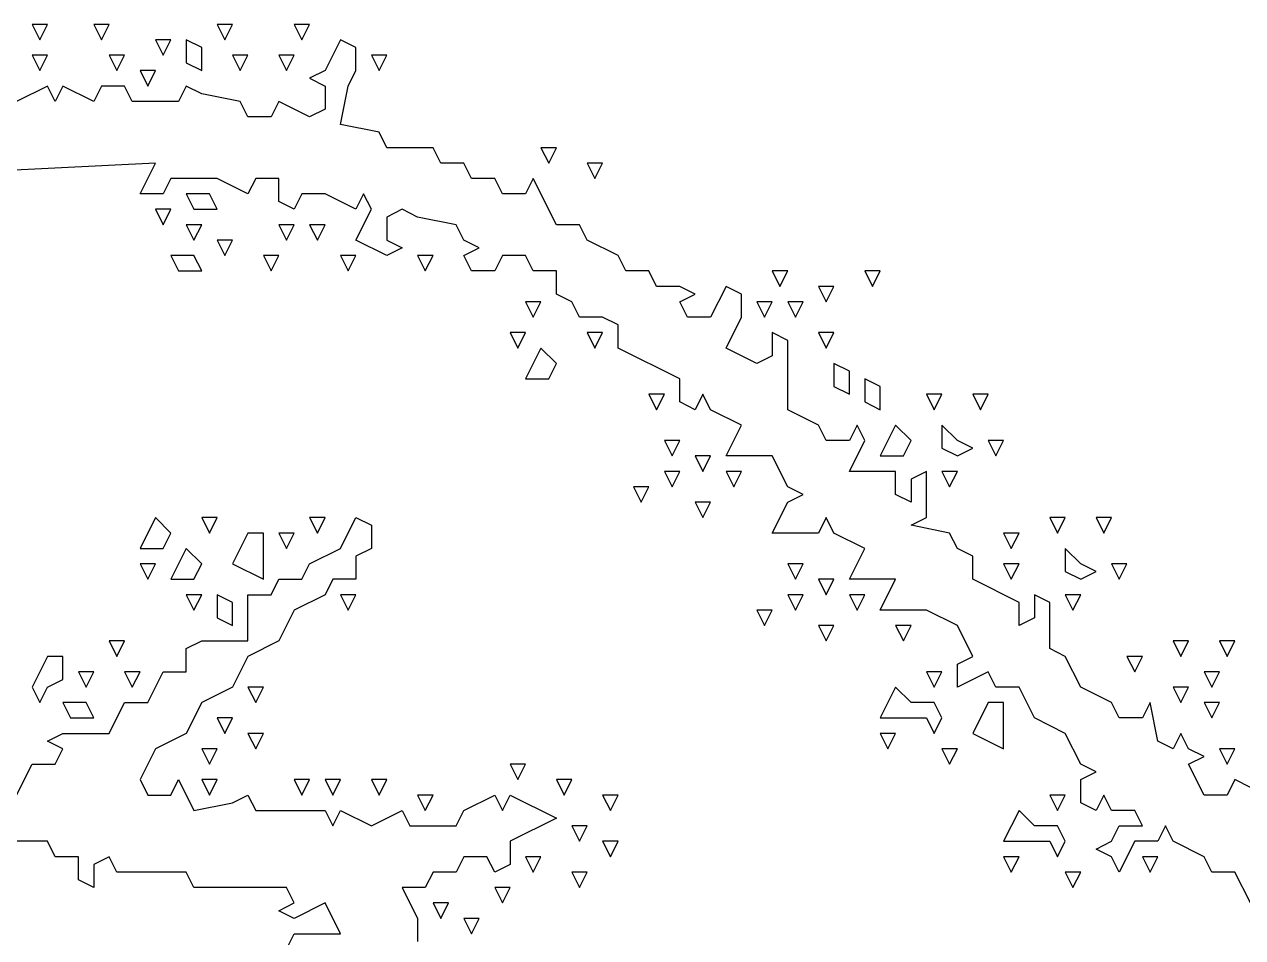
# Model space of a CAD drawing. Extents: x 2 to 124, y 0 to 170.
# Drawn here: x 97.07 to 109.79, y 141.14 to 150.68 of the extents above; entities that cross this region are included whole.
import ezdxf

# ---------------------------------------------------------------- set-up
doc = ezdxf.new("R2010")
doc.units = 0
doc.layers.add('Layer0', color=7, linetype='Continuous')

msp = doc.modelspace()

# ---------------------------------------------------------------- linework, layer by layer
at = {"layer": 'Layer0', "color": 5, "linetype": 'CONTINUOUS'}
for p, q in [((97.15436, 150.6818, 0.1), (97.23485, 150.5208, 0.1)), ((97.31534, 150.6818, 0.1), (97.15436, 150.6818, 0.1)), ((97.23485, 150.5208, 0.1), (97.31534, 150.6818, 0.1)), ((97.7983, 150.6818, 0.1), (97.87879, 150.5208, 0.1)), ((97.95928, 150.6818, 0.1), (97.7983, 150.6818, 0.1)), ((97.87879, 150.5208, 0.1), (97.95928, 150.6818, 0.1)), ((99.08617, 150.6818, 0.1), (99.16667, 150.5208, 0.1)), ((99.24716, 150.6818, 0.1), (99.08617, 150.6818, 0.1)), ((99.16667, 150.5208, 0.1), (99.24716, 150.6818, 0.1)), ((99.8911, 150.6818, 0.1), (99.97159, 150.5208, 0.1)), ((100.0521, 150.6818, 0.1), (99.8911, 150.6818, 0.1)), ((99.97159, 150.5208, 0.1), (100.0521, 150.6818, 0.1)), ((98.44223, 150.5208, 0.1), (98.52273, 150.3598, 0.1)), ((98.60322, 150.5208, 0.1), (98.44223, 150.5208, 0.1)), ((98.52273, 150.3598, 0.1), (98.60322, 150.5208, 0.1)), ((98.7642, 150.5208, 0.1), (98.7642, 150.2794, 0.1)), ((98.92519, 150.4403, 0.1), (98.7642, 150.5208, 0.1)), ((100.3741, 150.5208, 0.1), (100.2131, 150.1989, 0.1)), ((100.535, 150.4403, 0.1), (100.3741, 150.5208, 0.1)), ((97.15436, 150.3598, 0.1), (97.23485, 150.1989, 0.1)), ((97.31534, 150.3598, 0.1), (97.15436, 150.3598, 0.1)), ((97.23485, 150.1989, 0.1), (97.31534, 150.3598, 0.1)), ((97.95928, 150.3598, 0.1), (98.03977, 150.1989, 0.1)), ((98.12027, 150.3598, 0.1), (97.95928, 150.3598, 0.1)), ((98.03977, 150.1989, 0.1), (98.12027, 150.3598, 0.1)), ((98.92519, 150.1989, 0.1), (98.92519, 150.4403, 0.1)), ((99.24716, 150.3598, 0.1), (99.32765, 150.1989, 0.1)), ((99.40814, 150.3598, 0.1), (99.24716, 150.3598, 0.1)), ((99.32765, 150.1989, 0.1), (99.40814, 150.3598, 0.1)), ((99.73011, 150.3598, 0.1), (99.81061, 150.1989, 0.1)), ((99.8911, 150.3598, 0.1), (99.73011, 150.3598, 0.1)), ((99.81061, 150.1989, 0.1), (99.8911, 150.3598, 0.1)), ((100.535, 150.1989, 0.1), (100.535, 150.4403, 0.1)), ((100.696, 150.3598, 0.1), (100.7765, 150.1989, 0.1)), ((100.857, 150.3598, 0.1), (100.696, 150.3598, 0.1)), ((100.7765, 150.1989, 0.1), (100.857, 150.3598, 0.1)), ((98.28125, 150.1989, 0.1), (98.36174, 150.0379, 0.1)), ((98.44223, 150.1989, 0.1), (98.28125, 150.1989, 0.1)), ((98.36174, 150.0379, 0.1), (98.44223, 150.1989, 0.1)), ((98.7642, 150.2794, 0.1), (98.92519, 150.1989, 0.1)), ((100.2131, 150.1989, 0.1), (100.0521, 150.1184, 0.1)), ((100.4545, 150.0379, 0.1), (100.535, 150.1989, 0.1)), ((100.0521, 150.1184, 0.1), (100.2131, 150.0379, 0.1)), ((97.31534, 150.0379, 0.1), (96.99337, 149.8769, 0.1)), ((97.39583, 149.8769, 0.1), (97.31534, 150.0379, 0.1)), ((97.47633, 150.0379, 0.1), (97.39583, 149.8769, 0.1)), ((97.7983, 149.8769, 0.1), (97.47633, 150.0379, 0.1)), ((97.87879, 150.0379, 0.1), (97.7983, 149.8769, 0.1)), ((98.12027, 150.0379, 0.1), (97.87879, 150.0379, 0.1)), ((98.20076, 149.8769, 0.1), (98.12027, 150.0379, 0.1)), ((98.7642, 150.0379, 0.1), (98.68371, 149.8769, 0.1)), ((98.92519, 149.9574, 0.1), (98.7642, 150.0379, 0.1)), ((99.32765, 149.8769, 0.1), (98.92519, 149.9574, 0.1)), ((100.2131, 150.0379, 0.1), (100.2131, 149.7964, 0.1)), ((100.3741, 149.6354, 0.1), (100.4545, 150.0379, 0.1)), ((98.68371, 149.8769, 0.1), (98.20076, 149.8769, 0.1)), ((99.40814, 149.7159, 0.1), (99.32765, 149.8769, 0.1)), ((99.73011, 149.8769, 0.1), (99.64962, 149.7159, 0.1)), ((100.0521, 149.7159, 0.1), (99.73011, 149.8769, 0.1)), ((99.64962, 149.7159, 0.1), (99.40814, 149.7159, 0.1)), ((100.2131, 149.7964, 0.1), (100.0521, 149.7159, 0.1)), ((100.7765, 149.5549, 0.1), (100.3741, 149.6354, 0.1)), ((100.857, 149.3939, 0.1), (100.7765, 149.5549, 0.1)), ((101.34, 149.3939, 0.1), (100.857, 149.3939, 0.1)), ((101.4205, 149.233, 0.1), (101.34, 149.3939, 0.1)), ((102.4669, 149.3939, 0.1), (102.5473, 149.233, 0.1)), ((102.6278, 149.3939, 0.1), (102.4669, 149.3939, 0.1)), ((102.5473, 149.233, 0.1), (102.6278, 149.3939, 0.1)), ((98.44223, 149.233, 0.1), (96.83239, 149.1525, 0.1)), ((98.28125, 148.911, 0.1), (98.44223, 149.233, 0.1)), ((101.6619, 149.233, 0.1), (101.4205, 149.233, 0.1)), ((101.7424, 149.072, 0.1), (101.6619, 149.233, 0.1)), ((102.9498, 149.233, 0.1), (103.0303, 149.072, 0.1)), ((103.1108, 149.233, 0.1), (102.9498, 149.233, 0.1)), ((103.0303, 149.072, 0.1), (103.1108, 149.233, 0.1)), ((98.60322, 149.072, 0.1), (98.52273, 148.911, 0.1)), ((99.08617, 149.072, 0.1), (98.60322, 149.072, 0.1)), ((99.40814, 148.911, 0.1), (99.08617, 149.072, 0.1)), ((99.48864, 149.072, 0.1), (99.40814, 148.911, 0.1)), ((99.73011, 149.072, 0.1), (99.48864, 149.072, 0.1)), ((99.73011, 148.8305, 0.1), (99.73011, 149.072, 0.1)), ((101.9839, 149.072, 0.1), (101.7424, 149.072, 0.1)), ((102.0644, 148.911, 0.1), (101.9839, 149.072, 0.1)), ((102.3864, 149.072, 0.1), (102.3059, 148.911, 0.1)), ((102.6278, 148.589, 0.1), (102.3864, 149.072, 0.1)), ((98.52273, 148.911, 0.1), (98.28125, 148.911, 0.1)), ((98.7642, 148.911, 0.1), (98.8447, 148.75, 0.1)), ((99.00568, 148.911, 0.1), (98.7642, 148.911, 0.1)), ((99.08617, 148.75, 0.1), (99.00568, 148.911, 0.1)), ((99.8911, 148.75, 0.1), (99.73011, 148.8305, 0.1)), ((99.97159, 148.911, 0.1), (99.8911, 148.75, 0.1)), ((100.2131, 148.911, 0.1), (99.97159, 148.911, 0.1)), ((100.535, 148.75, 0.1), (100.2131, 148.911, 0.1)), ((100.6155, 148.911, 0.1), (100.535, 148.75, 0.1)), ((100.696, 148.75, 0.1), (100.6155, 148.911, 0.1)), ((102.3059, 148.911, 0.1), (102.0644, 148.911, 0.1)), ((98.44223, 148.75, 0.1), (98.52273, 148.589, 0.1)), ((98.60322, 148.75, 0.1), (98.44223, 148.75, 0.1)), ((98.52273, 148.589, 0.1), (98.60322, 148.75, 0.1)), ((98.8447, 148.75, 0.1), (99.08617, 148.75, 0.1)), ((100.535, 148.428, 0.1), (100.696, 148.75, 0.1)), ((101.018, 148.75, 0.1), (100.857, 148.6695, 0.1)), ((101.179, 148.6695, 0.1), (101.018, 148.75, 0.1)), ((98.7642, 148.589, 0.1), (98.8447, 148.428, 0.1)), ((98.92519, 148.589, 0.1), (98.7642, 148.589, 0.1)), ((98.8447, 148.428, 0.1), (98.92519, 148.589, 0.1)), ((99.73011, 148.589, 0.1), (99.81061, 148.428, 0.1)), ((99.8911, 148.589, 0.1), (99.73011, 148.589, 0.1)), ((99.81061, 148.428, 0.1), (99.8911, 148.589, 0.1)), ((100.0521, 148.589, 0.1), (100.1326, 148.428, 0.1)), ((100.2131, 148.589, 0.1), (100.0521, 148.589, 0.1)), ((100.1326, 148.428, 0.1), (100.2131, 148.589, 0.1)), ((100.857, 148.6695, 0.1), (100.857, 148.428, 0.1)), ((101.5814, 148.589, 0.1), (101.179, 148.6695, 0.1)), ((101.6619, 148.428, 0.1), (101.5814, 148.589, 0.1)), ((102.8693, 148.589, 0.1), (102.6278, 148.589, 0.1)), ((102.9498, 148.428, 0.1), (102.8693, 148.589, 0.1)), ((99.08617, 148.428, 0.1), (99.16667, 148.267, 0.1)), ((99.24716, 148.428, 0.1), (99.08617, 148.428, 0.1)), ((99.16667, 148.267, 0.1), (99.24716, 148.428, 0.1)), ((100.857, 148.267, 0.1), (100.535, 148.428, 0.1)), ((100.857, 148.428, 0.1), (101.018, 148.3475, 0.1)), ((101.8229, 148.3475, 0.1), (101.6619, 148.428, 0.1)), ((103.2718, 148.267, 0.1), (102.9498, 148.428, 0.1)), ((101.018, 148.3475, 0.1), (100.857, 148.267, 0.1)), ((101.6619, 148.267, 0.1), (101.8229, 148.3475, 0.1)), ((98.60322, 148.267, 0.1), (98.68371, 148.1061, 0.1)), ((98.8447, 148.267, 0.1), (98.60322, 148.267, 0.1)), ((98.92519, 148.1061, 0.1), (98.8447, 148.267, 0.1)), ((99.56913, 148.267, 0.1), (99.64962, 148.1061, 0.1)), ((99.73011, 148.267, 0.1), (99.56913, 148.267, 0.1)), ((99.64962, 148.1061, 0.1), (99.73011, 148.267, 0.1)), ((100.3741, 148.267, 0.1), (100.4545, 148.1061, 0.1)), ((100.535, 148.267, 0.1), (100.3741, 148.267, 0.1)), ((100.4545, 148.1061, 0.1), (100.535, 148.267, 0.1)), ((101.179, 148.267, 0.1), (101.2595, 148.1061, 0.1)), ((101.34, 148.267, 0.1), (101.179, 148.267, 0.1)), ((101.2595, 148.1061, 0.1), (101.34, 148.267, 0.1)), ((101.7424, 148.1061, 0.1), (101.6619, 148.267, 0.1)), ((102.0644, 148.267, 0.1), (101.9839, 148.1061, 0.1)), ((102.3059, 148.267, 0.1), (102.0644, 148.267, 0.1)), ((102.3864, 148.1061, 0.1), (102.3059, 148.267, 0.1)), ((103.3523, 148.1061, 0.1), (103.2718, 148.267, 0.1)), ((98.68371, 148.1061, 0.1), (98.92519, 148.1061, 0.1)), ((101.9839, 148.1061, 0.1), (101.7424, 148.1061, 0.1)), ((102.6278, 148.1061, 0.1), (102.3864, 148.1061, 0.1)), ((102.6278, 147.8646, 0.1), (102.6278, 148.1061, 0.1)), ((103.5938, 148.1061, 0.1), (103.3523, 148.1061, 0.1)), ((103.6742, 147.9451, 0.1), (103.5938, 148.1061, 0.1)), ((104.8816, 148.1061, 0.1), (104.9621, 147.9451, 0.1)), ((105.0426, 148.1061, 0.1), (104.8816, 148.1061, 0.1)), ((104.9621, 147.9451, 0.1), (105.0426, 148.1061, 0.1)), ((105.8475, 148.1061, 0.1), (105.928, 147.9451, 0.1)), ((106.0085, 148.1061, 0.1), (105.8475, 148.1061, 0.1)), ((105.928, 147.9451, 0.1), (106.0085, 148.1061, 0.1)), ((103.9157, 147.9451, 0.1), (103.6742, 147.9451, 0.1)), ((104.0767, 147.8646, 0.1), (103.9157, 147.9451, 0.1)), ((104.3987, 147.9451, 0.1), (104.2377, 147.6231, 0.1)), ((104.5597, 147.8646, 0.1), (104.3987, 147.9451, 0.1)), ((105.3646, 147.9451, 0.1), (105.4451, 147.7841, 0.1)), ((105.5256, 147.9451, 0.1), (105.3646, 147.9451, 0.1)), ((105.4451, 147.7841, 0.1), (105.5256, 147.9451, 0.1)), ((102.3059, 147.7841, 0.1), (102.3864, 147.6231, 0.1)), ((102.4669, 147.7841, 0.1), (102.3059, 147.7841, 0.1)), ((102.3864, 147.6231, 0.1), (102.4669, 147.7841, 0.1)), ((102.7888, 147.7841, 0.1), (102.6278, 147.8646, 0.1)), ((102.8693, 147.6231, 0.1), (102.7888, 147.7841, 0.1)), ((103.9157, 147.7841, 0.1), (104.0767, 147.8646, 0.1)), ((103.9962, 147.6231, 0.1), (103.9157, 147.7841, 0.1)), ((104.5597, 147.6231, 0.1), (104.5597, 147.8646, 0.1)), ((104.7206, 147.7841, 0.1), (104.8011, 147.6231, 0.1)), ((104.8816, 147.7841, 0.1), (104.7206, 147.7841, 0.1)), ((104.8011, 147.6231, 0.1), (104.8816, 147.7841, 0.1)), ((105.0426, 147.7841, 0.1), (105.1231, 147.6231, 0.1)), ((105.2036, 147.7841, 0.1), (105.0426, 147.7841, 0.1)), ((105.1231, 147.6231, 0.1), (105.2036, 147.7841, 0.1)), ((103.1108, 147.6231, 0.1), (102.8693, 147.6231, 0.1)), ((103.2718, 147.5426, 0.1), (103.1108, 147.6231, 0.1)), ((103.2718, 147.3011, 0.1), (103.2718, 147.5426, 0.1)), ((104.2377, 147.6231, 0.1), (103.9962, 147.6231, 0.1)), ((104.3987, 147.3011, 0.1), (104.5597, 147.6231, 0.1)), ((102.1449, 147.4621, 0.1), (102.2254, 147.3011, 0.1)), ((102.3059, 147.4621, 0.1), (102.1449, 147.4621, 0.1)), ((102.2254, 147.3011, 0.1), (102.3059, 147.4621, 0.1)), ((102.9498, 147.4621, 0.1), (103.0303, 147.3011, 0.1)), ((103.1108, 147.4621, 0.1), (102.9498, 147.4621, 0.1)), ((103.0303, 147.3011, 0.1), (103.1108, 147.4621, 0.1)), ((105.0426, 147.3816, 0.1), (104.8816, 147.4621, 0.1)), ((104.8816, 147.4621, 0.1), (104.8816, 147.2206, 0.1)), ((105.3646, 147.4621, 0.1), (105.4451, 147.3011, 0.1)), ((105.5256, 147.4621, 0.1), (105.3646, 147.4621, 0.1)), ((105.4451, 147.3011, 0.1), (105.5256, 147.4621, 0.1)), ((102.4669, 147.3011, 0.1), (102.3059, 146.9792, 0.1)), ((102.6278, 147.1402, 0.1), (102.4669, 147.3011, 0.1)), ((103.9157, 146.9792, 0.1), (103.2718, 147.3011, 0.1)), ((104.7206, 147.1402, 0.1), (104.3987, 147.3011, 0.1)), ((105.0426, 146.6572, 0.1), (105.0426, 147.3816, 0.1)), ((104.8816, 147.2206, 0.1), (104.7206, 147.1402, 0.1)), ((102.5473, 146.9792, 0.1), (102.6278, 147.1402, 0.1)), ((105.5256, 147.1402, 0.1), (105.5256, 146.8987, 0.1)), ((105.6866, 147.0597, 0.1), (105.5256, 147.1402, 0.1)), ((105.6866, 146.8182, 0.1), (105.6866, 147.0597, 0.1)), ((102.3059, 146.9792, 0.1), (102.5473, 146.9792, 0.1)), ((103.9157, 146.7377, 0.1), (103.9157, 146.9792, 0.1)), ((105.5256, 146.8987, 0.1), (105.6866, 146.8182, 0.1)), ((105.8475, 146.9792, 0.1), (105.8475, 146.7377, 0.1)), ((106.0085, 146.8987, 0.1), (105.8475, 146.9792, 0.1)), ((106.0085, 146.6572, 0.1), (106.0085, 146.8987, 0.1)), ((103.5938, 146.8182, 0.1), (103.6742, 146.6572, 0.1)), ((103.7547, 146.8182, 0.1), (103.5938, 146.8182, 0.1)), ((103.6742, 146.6572, 0.1), (103.7547, 146.8182, 0.1)), ((104.1572, 146.8182, 0.1), (104.0767, 146.6572, 0.1)), ((104.2377, 146.6572, 0.1), (104.1572, 146.8182, 0.1)), ((106.4915, 146.8182, 0.1), (106.572, 146.6572, 0.1)), ((106.6525, 146.8182, 0.1), (106.4915, 146.8182, 0.1)), ((106.572, 146.6572, 0.1), (106.6525, 146.8182, 0.1)), ((106.9744, 146.8182, 0.1), (107.0549, 146.6572, 0.1)), ((107.1354, 146.8182, 0.1), (106.9744, 146.8182, 0.1)), ((107.0549, 146.6572, 0.1), (107.1354, 146.8182, 0.1)), ((104.0767, 146.6572, 0.1), (103.9157, 146.7377, 0.1)), ((104.5597, 146.4962, 0.1), (104.2377, 146.6572, 0.1)), ((105.3646, 146.4962, 0.1), (105.0426, 146.6572, 0.1)), ((105.8475, 146.7377, 0.1), (106.0085, 146.6572, 0.1)), ((104.3987, 146.1742, 0.1), (104.5597, 146.4962, 0.1)), ((105.4451, 146.3352, 0.1), (105.3646, 146.4962, 0.1)), ((105.767, 146.4962, 0.1), (105.6866, 146.3352, 0.1)), ((105.8475, 146.3352, 0.1), (105.767, 146.4962, 0.1)), ((106.1695, 146.4962, 0.1), (106.0085, 146.1742, 0.1)), ((106.3305, 146.3352, 0.1), (106.1695, 146.4962, 0.1)), ((106.6525, 146.4962, 0.1), (106.6525, 146.2547, 0.1)), ((106.8134, 146.3352, 0.1), (106.6525, 146.4962, 0.1)), ((103.7547, 146.3352, 0.1), (103.8352, 146.1742, 0.1)), ((103.9157, 146.3352, 0.1), (103.7547, 146.3352, 0.1)), ((103.8352, 146.1742, 0.1), (103.9157, 146.3352, 0.1)), ((105.6866, 146.3352, 0.1), (105.4451, 146.3352, 0.1)), ((105.6866, 146.0133, 0.1), (105.8475, 146.3352, 0.1)), ((106.25, 146.1742, 0.1), (106.3305, 146.3352, 0.1)), ((106.9744, 146.2547, 0.1), (106.8134, 146.3352, 0.1)), ((107.1354, 146.3352, 0.1), (107.2159, 146.1742, 0.1)), ((107.2964, 146.3352, 0.1), (107.1354, 146.3352, 0.1)), ((107.2159, 146.1742, 0.1), (107.2964, 146.3352, 0.1)), ((104.0767, 146.1742, 0.1), (104.1572, 146.0133, 0.1)), ((104.2377, 146.1742, 0.1), (104.0767, 146.1742, 0.1)), ((104.1572, 146.0133, 0.1), (104.2377, 146.1742, 0.1)), ((104.8816, 146.1742, 0.1), (104.3987, 146.1742, 0.1)), ((105.0426, 145.8523, 0.1), (104.8816, 146.1742, 0.1)), ((106.0085, 146.1742, 0.1), (106.25, 146.1742, 0.1)), ((106.6525, 146.2547, 0.1), (106.8134, 146.1742, 0.1)), ((106.8134, 146.1742, 0.1), (106.9744, 146.2547, 0.1)), ((103.7547, 146.0133, 0.1), (103.8352, 145.8523, 0.1)), ((103.9157, 146.0133, 0.1), (103.7547, 146.0133, 0.1)), ((103.8352, 145.8523, 0.1), (103.9157, 146.0133, 0.1)), ((104.3987, 146.0133, 0.1), (104.4792, 145.8523, 0.1)), ((104.5597, 146.0133, 0.1), (104.3987, 146.0133, 0.1)), ((104.4792, 145.8523, 0.1), (104.5597, 146.0133, 0.1)), ((106.1695, 146.0133, 0.1), (105.6866, 146.0133, 0.1)), ((106.1695, 145.7718, 0.1), (106.1695, 146.0133, 0.1)), ((106.4915, 146.0133, 0.1), (106.3305, 145.9328, 0.1)), ((106.4915, 145.5303, 0.1), (106.4915, 146.0133, 0.1)), ((106.6525, 146.0133, 0.1), (106.733, 145.8523, 0.1)), ((106.8134, 146.0133, 0.1), (106.6525, 146.0133, 0.1)), ((106.733, 145.8523, 0.1), (106.8134, 146.0133, 0.1)), ((106.3305, 145.9328, 0.1), (106.3305, 145.6913, 0.1)), ((103.4328, 145.8523, 0.1), (103.5133, 145.6913, 0.1)), ((103.5938, 145.8523, 0.1), (103.4328, 145.8523, 0.1)), ((103.5133, 145.6913, 0.1), (103.5938, 145.8523, 0.1)), ((105.2036, 145.7718, 0.1), (105.0426, 145.8523, 0.1)), ((105.0426, 145.6913, 0.1), (105.2036, 145.7718, 0.1)), ((106.3305, 145.6913, 0.1), (106.1695, 145.7718, 0.1)), ((104.0767, 145.6913, 0.1), (104.1572, 145.5303, 0.1)), ((104.2377, 145.6913, 0.1), (104.0767, 145.6913, 0.1)), ((104.1572, 145.5303, 0.1), (104.2377, 145.6913, 0.1)), ((104.8816, 145.3693, 0.1), (105.0426, 145.6913, 0.1)), ((98.44223, 145.5303, 0.1), (98.28125, 145.2083, 0.1)), ((98.60322, 145.3693, 0.1), (98.44223, 145.5303, 0.1)), ((98.92519, 145.5303, 0.1), (99.00568, 145.3693, 0.1)), ((99.08617, 145.5303, 0.1), (98.92519, 145.5303, 0.1)), ((99.00568, 145.3693, 0.1), (99.08617, 145.5303, 0.1)), ((100.0521, 145.5303, 0.1), (100.1326, 145.3693, 0.1)), ((100.2131, 145.5303, 0.1), (100.0521, 145.5303, 0.1)), ((100.1326, 145.3693, 0.1), (100.2131, 145.5303, 0.1)), ((100.3741, 145.2083, 0.1), (100.535, 145.5303, 0.1)), ((100.535, 145.5303, 0.1), (100.696, 145.4498, 0.1)), ((105.4451, 145.5303, 0.1), (105.3646, 145.3693, 0.1)), ((105.5256, 145.3693, 0.1), (105.4451, 145.5303, 0.1)), ((106.3305, 145.4498, 0.1), (106.4915, 145.5303, 0.1)), ((107.7794, 145.5303, 0.1), (107.8598, 145.3693, 0.1)), ((107.9403, 145.5303, 0.1), (107.7794, 145.5303, 0.1)), ((107.8598, 145.3693, 0.1), (107.9403, 145.5303, 0.1)), ((108.2623, 145.5303, 0.1), (108.3428, 145.3693, 0.1)), ((108.4233, 145.5303, 0.1), (108.2623, 145.5303, 0.1)), ((108.3428, 145.3693, 0.1), (108.4233, 145.5303, 0.1)), ((98.52273, 145.2083, 0.1), (98.60322, 145.3693, 0.1)), ((99.40814, 145.3693, 0.1), (99.24716, 145.0473, 0.1)), ((99.56913, 145.3693, 0.1), (99.40814, 145.3693, 0.1)), ((99.56913, 144.8864, 0.1), (99.56913, 145.3693, 0.1)), ((99.73011, 145.3693, 0.1), (99.81061, 145.2083, 0.1)), ((99.8911, 145.3693, 0.1), (99.73011, 145.3693, 0.1)), ((99.81061, 145.2083, 0.1), (99.8911, 145.3693, 0.1)), ((100.696, 145.4498, 0.1), (100.696, 145.2083, 0.1)), ((105.3646, 145.3693, 0.1), (104.8816, 145.3693, 0.1)), ((105.8475, 145.2083, 0.1), (105.5256, 145.3693, 0.1)), ((106.733, 145.3693, 0.1), (106.3305, 145.4498, 0.1)), ((106.8134, 145.2083, 0.1), (106.733, 145.3693, 0.1)), ((107.2964, 145.3693, 0.1), (107.3769, 145.2083, 0.1)), ((107.4574, 145.3693, 0.1), (107.2964, 145.3693, 0.1)), ((107.3769, 145.2083, 0.1), (107.4574, 145.3693, 0.1)), ((98.28125, 145.2083, 0.1), (98.52273, 145.2083, 0.1)), ((98.7642, 145.2083, 0.1), (98.60322, 144.8864, 0.1)), ((98.92519, 145.0473, 0.1), (98.7642, 145.2083, 0.1)), ((100.0521, 145.0473, 0.1), (100.3741, 145.2083, 0.1)), ((100.696, 145.2083, 0.1), (100.535, 145.1278, 0.1)), ((100.535, 145.1278, 0.1), (100.535, 144.8864, 0.1)), ((105.6866, 144.8864, 0.1), (105.8475, 145.2083, 0.1)), ((106.9744, 145.1278, 0.1), (106.8134, 145.2083, 0.1)), ((106.9744, 144.8864, 0.1), (106.9744, 145.1278, 0.1)), ((107.9403, 145.2083, 0.1), (107.9403, 144.9669, 0.1)), ((108.1013, 145.0473, 0.1), (107.9403, 145.2083, 0.1)), ((98.28125, 145.0473, 0.1), (98.36174, 144.8864, 0.1)), ((98.44223, 145.0473, 0.1), (98.28125, 145.0473, 0.1)), ((98.36174, 144.8864, 0.1), (98.44223, 145.0473, 0.1)), ((98.8447, 144.8864, 0.1), (98.92519, 145.0473, 0.1)), ((99.24716, 145.0473, 0.1), (99.56913, 144.8864, 0.1)), ((99.97159, 144.8864, 0.1), (100.0521, 145.0473, 0.1)), ((105.0426, 145.0473, 0.1), (105.1231, 144.8864, 0.1)), ((105.2036, 145.0473, 0.1), (105.0426, 145.0473, 0.1)), ((105.1231, 144.8864, 0.1), (105.2036, 145.0473, 0.1)), ((107.2964, 145.0473, 0.1), (107.3769, 144.8864, 0.1)), ((107.4574, 145.0473, 0.1), (107.2964, 145.0473, 0.1)), ((107.3769, 144.8864, 0.1), (107.4574, 145.0473, 0.1)), ((108.2623, 144.9669, 0.1), (108.1013, 145.0473, 0.1)), ((108.4233, 145.0473, 0.1), (108.5038, 144.8864, 0.1)), ((108.5843, 145.0473, 0.1), (108.4233, 145.0473, 0.1)), ((108.5038, 144.8864, 0.1), (108.5843, 145.0473, 0.1)), ((98.60322, 144.8864, 0.1), (98.8447, 144.8864, 0.1)), ((99.64962, 144.7254, 0.1), (99.73011, 144.8864, 0.1)), ((99.73011, 144.8864, 0.1), (99.97159, 144.8864, 0.1)), ((100.2936, 144.8864, 0.1), (100.2131, 144.7254, 0.1)), ((100.535, 144.8864, 0.1), (100.2936, 144.8864, 0.1)), ((105.3646, 144.8864, 0.1), (105.4451, 144.7254, 0.1)), ((105.5256, 144.8864, 0.1), (105.3646, 144.8864, 0.1)), ((105.4451, 144.7254, 0.1), (105.5256, 144.8864, 0.1)), ((106.1695, 144.8864, 0.1), (105.6866, 144.8864, 0.1)), ((106.0085, 144.5644, 0.1), (106.1695, 144.8864, 0.1)), ((107.4574, 144.6449, 0.1), (106.9744, 144.8864, 0.1)), ((107.9403, 144.9669, 0.1), (108.1013, 144.8864, 0.1)), ((108.1013, 144.8864, 0.1), (108.2623, 144.9669, 0.1)), ((98.7642, 144.7254, 0.1), (98.8447, 144.5644, 0.1)), ((98.92519, 144.7254, 0.1), (98.7642, 144.7254, 0.1)), ((98.8447, 144.5644, 0.1), (98.92519, 144.7254, 0.1)), ((99.08617, 144.7254, 0.1), (99.08617, 144.4839, 0.1)), ((99.24716, 144.6449, 0.1), (99.08617, 144.7254, 0.1)), ((99.24716, 144.4034, 0.1), (99.24716, 144.6449, 0.1)), ((99.40814, 144.2424, 0.1), (99.40814, 144.7254, 0.1)), ((99.40814, 144.7254, 0.1), (99.64962, 144.7254, 0.1)), ((100.2131, 144.7254, 0.1), (99.8911, 144.5644, 0.1)), ((100.3741, 144.7254, 0.1), (100.4545, 144.5644, 0.1)), ((100.535, 144.7254, 0.1), (100.3741, 144.7254, 0.1)), ((100.4545, 144.5644, 0.1), (100.535, 144.7254, 0.1)), ((105.0426, 144.7254, 0.1), (105.1231, 144.5644, 0.1)), ((105.2036, 144.7254, 0.1), (105.0426, 144.7254, 0.1)), ((105.1231, 144.5644, 0.1), (105.2036, 144.7254, 0.1)), ((105.6866, 144.7254, 0.1), (105.767, 144.5644, 0.1)), ((105.8475, 144.7254, 0.1), (105.6866, 144.7254, 0.1)), ((105.767, 144.5644, 0.1), (105.8475, 144.7254, 0.1)), ((107.4574, 144.4034, 0.1), (107.4574, 144.6449, 0.1)), ((107.7794, 144.6449, 0.1), (107.6184, 144.7254, 0.1)), ((107.6184, 144.7254, 0.1), (107.6184, 144.4839, 0.1)), ((107.7794, 144.1619, 0.1), (107.7794, 144.6449, 0.1)), ((107.9403, 144.7254, 0.1), (108.0208, 144.5644, 0.1)), ((108.1013, 144.7254, 0.1), (107.9403, 144.7254, 0.1)), ((108.0208, 144.5644, 0.1), (108.1013, 144.7254, 0.1)), ((99.08617, 144.4839, 0.1), (99.24716, 144.4034, 0.1)), ((99.8911, 144.5644, 0.1), (99.73011, 144.2424, 0.1)), ((104.7206, 144.5644, 0.1), (104.8011, 144.4034, 0.1)), ((104.8816, 144.5644, 0.1), (104.7206, 144.5644, 0.1)), ((104.8011, 144.4034, 0.1), (104.8816, 144.5644, 0.1)), ((106.4915, 144.5644, 0.1), (106.0085, 144.5644, 0.1)), ((106.8134, 144.4034, 0.1), (106.4915, 144.5644, 0.1)), ((107.6184, 144.4839, 0.1), (107.4574, 144.4034, 0.1)), ((105.3646, 144.4034, 0.1), (105.4451, 144.2424, 0.1)), ((105.5256, 144.4034, 0.1), (105.3646, 144.4034, 0.1)), ((105.4451, 144.2424, 0.1), (105.5256, 144.4034, 0.1)), ((106.1695, 144.4034, 0.1), (106.25, 144.2424, 0.1)), ((106.3305, 144.4034, 0.1), (106.1695, 144.4034, 0.1)), ((106.25, 144.2424, 0.1), (106.3305, 144.4034, 0.1)), ((106.9744, 144.0814, 0.1), (106.8134, 144.4034, 0.1)), ((97.95928, 144.2424, 0.1), (98.03977, 144.0814, 0.1)), ((98.12027, 144.2424, 0.1), (97.95928, 144.2424, 0.1)), ((98.03977, 144.0814, 0.1), (98.12027, 144.2424, 0.1)), ((98.7642, 144.1619, 0.1), (98.92519, 144.2424, 0.1)), ((98.92519, 144.2424, 0.1), (99.40814, 144.2424, 0.1)), ((99.73011, 144.2424, 0.1), (99.40814, 144.0814, 0.1)), ((109.0672, 144.2424, 0.1), (109.1477, 144.0814, 0.1)), ((109.2282, 144.2424, 0.1), (109.0672, 144.2424, 0.1)), ((109.1477, 144.0814, 0.1), (109.2282, 144.2424, 0.1)), ((109.5502, 144.2424, 0.1), (109.6307, 144.0814, 0.1)), ((109.7112, 144.2424, 0.1), (109.5502, 144.2424, 0.1)), ((109.6307, 144.0814, 0.1), (109.7112, 144.2424, 0.1)), ((98.7642, 143.9205, 0.1), (98.7642, 144.1619, 0.1)), ((107.9403, 144.0814, 0.1), (107.7794, 144.1619, 0.1)), ((97.31534, 144.0814, 0.1), (97.15436, 143.7595, 0.1)), ((97.47633, 144.0814, 0.1), (97.31534, 144.0814, 0.1)), ((97.47633, 143.84, 0.1), (97.47633, 144.0814, 0.1)), ((99.40814, 144.0814, 0.1), (99.24716, 143.7595, 0.1)), ((106.8134, 144.0009, 0.1), (106.9744, 144.0814, 0.1)), ((106.8134, 143.7595, 0.1), (106.8134, 144.0009, 0.1)), ((108.1013, 143.7595, 0.1), (107.9403, 144.0814, 0.1)), ((108.5843, 144.0814, 0.1), (108.6648, 143.9205, 0.1)), ((108.7453, 144.0814, 0.1), (108.5843, 144.0814, 0.1)), ((108.6648, 143.9205, 0.1), (108.7453, 144.0814, 0.1)), ((97.31534, 143.7595, 0.1), (97.47633, 143.84, 0.1)), ((97.63731, 143.9205, 0.1), (97.7178, 143.7595, 0.1)), ((97.7983, 143.9205, 0.1), (97.63731, 143.9205, 0.1)), ((97.7178, 143.7595, 0.1), (97.7983, 143.9205, 0.1)), ((98.12027, 143.9205, 0.1), (98.20076, 143.7595, 0.1)), ((98.28125, 143.9205, 0.1), (98.12027, 143.9205, 0.1)), ((98.20076, 143.7595, 0.1), (98.28125, 143.9205, 0.1)), ((98.36174, 143.5985, 0.1), (98.52273, 143.9205, 0.1)), ((98.52273, 143.9205, 0.1), (98.7642, 143.9205, 0.1)), ((106.4915, 143.9205, 0.1), (106.572, 143.7595, 0.1)), ((106.6525, 143.9205, 0.1), (106.4915, 143.9205, 0.1)), ((106.572, 143.7595, 0.1), (106.6525, 143.9205, 0.1)), ((107.1354, 143.9205, 0.1), (106.8134, 143.7595, 0.1)), ((107.2159, 143.7595, 0.1), (107.1354, 143.9205, 0.1)), ((109.3892, 143.9205, 0.1), (109.4697, 143.7595, 0.1)), ((109.5502, 143.9205, 0.1), (109.3892, 143.9205, 0.1)), ((109.4697, 143.7595, 0.1), (109.5502, 143.9205, 0.1)), ((97.15436, 143.7595, 0.1), (97.23485, 143.5985, 0.1)), ((97.23485, 143.5985, 0.1), (97.31534, 143.7595, 0.1)), ((99.24716, 143.7595, 0.1), (98.92519, 143.5985, 0.1)), ((99.40814, 143.7595, 0.1), (99.48864, 143.5985, 0.1)), ((99.56913, 143.7595, 0.1), (99.40814, 143.7595, 0.1)), ((99.48864, 143.5985, 0.1), (99.56913, 143.7595, 0.1)), ((106.1695, 143.7595, 0.1), (106.0085, 143.4375, 0.1)), ((106.3305, 143.5985, 0.1), (106.1695, 143.7595, 0.1)), ((107.4574, 143.7595, 0.1), (107.2159, 143.7595, 0.1)), ((107.6184, 143.4375, 0.1), (107.4574, 143.7595, 0.1)), ((108.4233, 143.5985, 0.1), (108.1013, 143.7595, 0.1)), ((109.0672, 143.7595, 0.1), (109.1477, 143.5985, 0.1)), ((109.2282, 143.7595, 0.1), (109.0672, 143.7595, 0.1)), ((109.1477, 143.5985, 0.1), (109.2282, 143.7595, 0.1)), ((97.47633, 143.5985, 0.1), (97.55682, 143.4375, 0.1)), ((97.7178, 143.5985, 0.1), (97.47633, 143.5985, 0.1)), ((97.7983, 143.4375, 0.1), (97.7178, 143.5985, 0.1)), ((97.95928, 143.2765, 0.1), (98.12027, 143.5985, 0.1)), ((98.12027, 143.5985, 0.1), (98.36174, 143.5985, 0.1)), ((98.92519, 143.5985, 0.1), (98.7642, 143.2765, 0.1)), ((106.572, 143.5985, 0.1), (106.3305, 143.5985, 0.1)), ((106.6525, 143.4375, 0.1), (106.572, 143.5985, 0.1)), ((107.1354, 143.5985, 0.1), (106.9744, 143.2765, 0.1)), ((107.2964, 143.5985, 0.1), (107.1354, 143.5985, 0.1)), ((107.2964, 143.1155, 0.1), (107.2964, 143.5985, 0.1)), ((108.5038, 143.4375, 0.1), (108.4233, 143.5985, 0.1)), ((108.8258, 143.5985, 0.1), (108.7453, 143.4375, 0.1)), ((108.9063, 143.196, 0.1), (108.8258, 143.5985, 0.1)), ((109.3892, 143.5985, 0.1), (109.4697, 143.4375, 0.1)), ((109.5502, 143.5985, 0.1), (109.3892, 143.5985, 0.1)), ((109.4697, 143.4375, 0.1), (109.5502, 143.5985, 0.1)), ((97.55682, 143.4375, 0.1), (97.7983, 143.4375, 0.1)), ((99.08617, 143.4375, 0.1), (99.16667, 143.2765, 0.1)), ((99.24716, 143.4375, 0.1), (99.08617, 143.4375, 0.1)), ((99.16667, 143.2765, 0.1), (99.24716, 143.4375, 0.1)), ((106.0085, 143.4375, 0.1), (106.4915, 143.4375, 0.1)), ((106.4915, 143.4375, 0.1), (106.572, 143.2765, 0.1)), ((106.572, 143.2765, 0.1), (106.6525, 143.4375, 0.1)), ((107.9403, 143.2765, 0.1), (107.6184, 143.4375, 0.1)), ((108.7453, 143.4375, 0.1), (108.5038, 143.4375, 0.1)), ((97.31534, 143.196, 0.1), (97.47633, 143.2765, 0.1)), ((97.47633, 143.2765, 0.1), (97.95928, 143.2765, 0.1)), ((98.7642, 143.2765, 0.1), (98.44223, 143.1155, 0.1)), ((99.40814, 143.2765, 0.1), (99.48864, 143.1155, 0.1)), ((99.56913, 143.2765, 0.1), (99.40814, 143.2765, 0.1)), ((99.48864, 143.1155, 0.1), (99.56913, 143.2765, 0.1)), ((106.0085, 143.2765, 0.1), (106.089, 143.1155, 0.1)), ((106.1695, 143.2765, 0.1), (106.0085, 143.2765, 0.1)), ((106.089, 143.1155, 0.1), (106.1695, 143.2765, 0.1)), ((106.9744, 143.2765, 0.1), (107.2964, 143.1155, 0.1)), ((108.1013, 142.9545, 0.1), (107.9403, 143.2765, 0.1)), ((109.1477, 143.2765, 0.1), (109.0672, 143.1155, 0.1)), ((109.2282, 143.1155, 0.1), (109.1477, 143.2765, 0.1)), ((97.47633, 143.1155, 0.1), (97.31534, 143.196, 0.1)), ((97.39583, 142.9545, 0.1), (97.47633, 143.1155, 0.1)), ((98.44223, 143.1155, 0.1), (98.28125, 142.7936, 0.1)), ((98.92519, 143.1155, 0.1), (99.00568, 142.9545, 0.1)), ((99.08617, 143.1155, 0.1), (98.92519, 143.1155, 0.1)), ((99.00568, 142.9545, 0.1), (99.08617, 143.1155, 0.1)), ((106.6525, 143.1155, 0.1), (106.733, 142.9545, 0.1)), ((106.8134, 143.1155, 0.1), (106.6525, 143.1155, 0.1)), ((106.733, 142.9545, 0.1), (106.8134, 143.1155, 0.1)), ((109.0672, 143.1155, 0.1), (108.9063, 143.196, 0.1)), ((109.3892, 143.035, 0.1), (109.2282, 143.1155, 0.1)), ((109.5502, 143.1155, 0.1), (109.6307, 142.9545, 0.1)), ((109.7112, 143.1155, 0.1), (109.5502, 143.1155, 0.1)), ((109.6307, 142.9545, 0.1), (109.7112, 143.1155, 0.1)), ((96.99337, 142.6326, 0.1), (97.15436, 142.9545, 0.1)), ((97.15436, 142.9545, 0.1), (97.39583, 142.9545, 0.1)), ((102.1449, 142.9545, 0.1), (102.2254, 142.7936, 0.1)), ((102.3059, 142.9545, 0.1), (102.1449, 142.9545, 0.1)), ((102.2254, 142.7936, 0.1), (102.3059, 142.9545, 0.1)), ((108.2623, 142.8741, 0.1), (108.1013, 142.9545, 0.1)), ((109.2282, 142.9545, 0.1), (109.3892, 143.035, 0.1)), ((109.3892, 142.6326, 0.1), (109.2282, 142.9545, 0.1)), ((108.1013, 142.7936, 0.1), (108.2623, 142.8741, 0.1)), ((98.28125, 142.7936, 0.1), (98.36174, 142.6326, 0.1)), ((98.60322, 142.6326, 0.1), (98.68371, 142.7936, 0.1)), ((98.68371, 142.7936, 0.1), (98.8447, 142.4716, 0.1)), ((98.92519, 142.7936, 0.1), (99.00568, 142.6326, 0.1)), ((99.08617, 142.7936, 0.1), (98.92519, 142.7936, 0.1)), ((99.00568, 142.6326, 0.1), (99.08617, 142.7936, 0.1)), ((99.8911, 142.7936, 0.1), (99.97159, 142.6326, 0.1)), ((100.0521, 142.7936, 0.1), (99.8911, 142.7936, 0.1)), ((99.97159, 142.6326, 0.1), (100.0521, 142.7936, 0.1)), ((100.2131, 142.7936, 0.1), (100.2936, 142.6326, 0.1)), ((100.3741, 142.7936, 0.1), (100.2131, 142.7936, 0.1)), ((100.2936, 142.6326, 0.1), (100.3741, 142.7936, 0.1)), ((100.696, 142.7936, 0.1), (100.7765, 142.6326, 0.1)), ((100.857, 142.7936, 0.1), (100.696, 142.7936, 0.1)), ((100.7765, 142.6326, 0.1), (100.857, 142.7936, 0.1)), ((102.6278, 142.7936, 0.1), (102.7083, 142.6326, 0.1)), ((102.7888, 142.7936, 0.1), (102.6278, 142.7936, 0.1)), ((102.7083, 142.6326, 0.1), (102.7888, 142.7936, 0.1)), ((108.1013, 142.5521, 0.1), (108.1013, 142.7936, 0.1)), ((109.7112, 142.7936, 0.1), (109.6307, 142.6326, 0.1)), ((109.8722, 142.7131, 0.1), (109.7112, 142.7936, 0.1)), ((98.36174, 142.6326, 0.1), (98.60322, 142.6326, 0.1)), ((99.24716, 142.5521, 0.1), (99.40814, 142.6326, 0.1)), ((99.40814, 142.6326, 0.1), (99.48864, 142.4716, 0.1)), ((101.179, 142.6326, 0.1), (101.2595, 142.4716, 0.1)), ((101.34, 142.6326, 0.1), (101.179, 142.6326, 0.1)), ((101.2595, 142.4716, 0.1), (101.34, 142.6326, 0.1)), ((101.6619, 142.4716, 0.1), (101.9839, 142.6326, 0.1)), ((101.9839, 142.6326, 0.1), (102.0644, 142.4716, 0.1)), ((102.0644, 142.4716, 0.1), (102.1449, 142.6326, 0.1)), ((102.1449, 142.6326, 0.1), (102.6278, 142.3911, 0.1)), ((103.1108, 142.6326, 0.1), (103.1913, 142.4716, 0.1)), ((103.2718, 142.6326, 0.1), (103.1108, 142.6326, 0.1)), ((103.1913, 142.4716, 0.1), (103.2718, 142.6326, 0.1)), ((107.7794, 142.6326, 0.1), (107.8598, 142.4716, 0.1)), ((107.9403, 142.6326, 0.1), (107.7794, 142.6326, 0.1)), ((107.8598, 142.4716, 0.1), (107.9403, 142.6326, 0.1)), ((108.3428, 142.6326, 0.1), (108.2623, 142.4716, 0.1)), ((108.4233, 142.4716, 0.1), (108.3428, 142.6326, 0.1)), ((109.6307, 142.6326, 0.1), (109.3892, 142.6326, 0.1)), ((98.8447, 142.4716, 0.1), (99.24716, 142.5521, 0.1)), ((99.48864, 142.4716, 0.1), (100.2131, 142.4716, 0.1)), ((100.2131, 142.4716, 0.1), (100.2936, 142.3106, 0.1)), ((100.2936, 142.3106, 0.1), (100.3741, 142.4716, 0.1)), ((100.3741, 142.4716, 0.1), (100.696, 142.3106, 0.1)), ((100.696, 142.3106, 0.1), (101.018, 142.4716, 0.1)), ((101.018, 142.4716, 0.1), (101.0985, 142.3106, 0.1)), ((101.5814, 142.3106, 0.1), (101.6619, 142.4716, 0.1)), ((107.4574, 142.4716, 0.1), (107.2964, 142.1496, 0.1)), ((107.6184, 142.3106, 0.1), (107.4574, 142.4716, 0.1)), ((108.2623, 142.4716, 0.1), (108.1013, 142.5521, 0.1)), ((108.6648, 142.4716, 0.1), (108.4233, 142.4716, 0.1)), ((108.7453, 142.3106, 0.1), (108.6648, 142.4716, 0.1)), ((102.6278, 142.3911, 0.1), (102.1449, 142.1496, 0.1)), ((101.0985, 142.3106, 0.1), (101.5814, 142.3106, 0.1)), ((102.7888, 142.3106, 0.1), (102.8693, 142.1496, 0.1)), ((102.9498, 142.3106, 0.1), (102.7888, 142.3106, 0.1)), ((102.8693, 142.1496, 0.1), (102.9498, 142.3106, 0.1)), ((107.8598, 142.3106, 0.1), (107.6184, 142.3106, 0.1)), ((107.9403, 142.1496, 0.1), (107.8598, 142.3106, 0.1)), ((108.4233, 142.1496, 0.1), (108.5038, 142.3106, 0.1)), ((108.5038, 142.3106, 0.1), (108.7453, 142.3106, 0.1)), ((108.9867, 142.3106, 0.1), (108.9063, 142.1496, 0.1)), ((109.0672, 142.1496, 0.1), (108.9867, 142.3106, 0.1)), ((97.31534, 142.1496, 0.1), (96.99337, 142.1496, 0.1)), ((97.39583, 141.9886, 0.1), (97.31534, 142.1496, 0.1)), ((102.1449, 142.1496, 0.1), (102.1449, 141.9081, 0.1)), ((103.1108, 142.1496, 0.1), (103.1913, 141.9886, 0.1)), ((103.2718, 142.1496, 0.1), (103.1108, 142.1496, 0.1)), ((103.1913, 141.9886, 0.1), (103.2718, 142.1496, 0.1)), ((107.2964, 142.1496, 0.1), (107.7794, 142.1496, 0.1)), ((107.7794, 142.1496, 0.1), (107.8598, 141.9886, 0.1)), ((107.8598, 141.9886, 0.1), (107.9403, 142.1496, 0.1)), ((108.2623, 142.0691, 0.1), (108.4233, 142.1496, 0.1)), ((108.4233, 141.9886, 0.1), (108.2623, 142.0691, 0.1)), ((108.6648, 142.1496, 0.1), (108.5038, 141.8277, 0.1)), ((108.9063, 142.1496, 0.1), (108.6648, 142.1496, 0.1)), ((109.3892, 141.9886, 0.1), (109.0672, 142.1496, 0.1)), ((97.63731, 141.9886, 0.1), (97.39583, 141.9886, 0.1)), ((97.63731, 141.7472, 0.1), (97.63731, 141.9886, 0.1)), ((97.95928, 141.9886, 0.1), (97.7983, 141.9081, 0.1)), ((98.03977, 141.8277, 0.1), (97.95928, 141.9886, 0.1)), ((101.6619, 141.9886, 0.1), (101.5814, 141.8277, 0.1)), ((101.9034, 141.9886, 0.1), (101.6619, 141.9886, 0.1)), ((101.9839, 141.8277, 0.1), (101.9034, 141.9886, 0.1)), ((102.3059, 141.9886, 0.1), (102.3864, 141.8277, 0.1)), ((102.4669, 141.9886, 0.1), (102.3059, 141.9886, 0.1)), ((102.3864, 141.8277, 0.1), (102.4669, 141.9886, 0.1)), ((107.2964, 141.9886, 0.1), (107.3769, 141.8277, 0.1)), ((107.4574, 141.9886, 0.1), (107.2964, 141.9886, 0.1)), ((107.3769, 141.8277, 0.1), (107.4574, 141.9886, 0.1)), ((108.5038, 141.8277, 0.1), (108.4233, 141.9886, 0.1)), ((108.7453, 141.9886, 0.1), (108.8258, 141.8277, 0.1)), ((108.9063, 141.9886, 0.1), (108.7453, 141.9886, 0.1)), ((108.8258, 141.8277, 0.1), (108.9063, 141.9886, 0.1)), ((109.4697, 141.8277, 0.1), (109.3892, 141.9886, 0.1)), ((97.7983, 141.9081, 0.1), (97.7983, 141.6667, 0.1)), ((98.7642, 141.8277, 0.1), (98.03977, 141.8277, 0.1)), ((98.8447, 141.6667, 0.1), (98.7642, 141.8277, 0.1)), ((101.34, 141.8277, 0.1), (101.2595, 141.6667, 0.1)), ((101.5814, 141.8277, 0.1), (101.34, 141.8277, 0.1)), ((102.1449, 141.9081, 0.1), (101.9839, 141.8277, 0.1)), ((102.7888, 141.8277, 0.1), (102.8693, 141.6667, 0.1)), ((102.9498, 141.8277, 0.1), (102.7888, 141.8277, 0.1)), ((102.8693, 141.6667, 0.1), (102.9498, 141.8277, 0.1)), ((107.9403, 141.8277, 0.1), (108.0208, 141.6667, 0.1)), ((108.1013, 141.8277, 0.1), (107.9403, 141.8277, 0.1)), ((108.0208, 141.6667, 0.1), (108.1013, 141.8277, 0.1)), ((109.7112, 141.8277, 0.1), (109.4697, 141.8277, 0.1)), ((109.8722, 141.5057, 0.1), (109.7112, 141.8277, 0.1)), ((97.7983, 141.6667, 0.1), (97.63731, 141.7472, 0.1)), ((99.81061, 141.6667, 0.1), (98.8447, 141.6667, 0.1)), ((99.8911, 141.5057, 0.1), (99.81061, 141.6667, 0.1)), ((101.2595, 141.6667, 0.1), (101.018, 141.6667, 0.1)), ((101.018, 141.6667, 0.1), (101.179, 141.3447, 0.1)), ((101.9839, 141.6667, 0.1), (102.0644, 141.5057, 0.1)), ((102.1449, 141.6667, 0.1), (101.9839, 141.6667, 0.1)), ((102.0644, 141.5057, 0.1), (102.1449, 141.6667, 0.1)), ((99.73011, 141.4252, 0.1), (99.8911, 141.5057, 0.1)), ((99.8911, 141.3447, 0.1), (99.73011, 141.4252, 0.1)), ((100.2131, 141.5057, 0.1), (99.8911, 141.3447, 0.1)), ((100.3741, 141.1837, 0.1), (100.2131, 141.5057, 0.1)), ((101.34, 141.5057, 0.1), (101.4205, 141.3447, 0.1)), ((101.5009, 141.5057, 0.1), (101.34, 141.5057, 0.1)), ((101.4205, 141.3447, 0.1), (101.5009, 141.5057, 0.1)), ((101.179, 141.3447, 0.1), (101.179, 141.1032, 0.1)), ((101.6619, 141.3447, 0.1), (101.7424, 141.1837, 0.1)), ((101.8229, 141.3447, 0.1), (101.6619, 141.3447, 0.1)), ((101.7424, 141.1837, 0.1), (101.8229, 141.3447, 0.1)), ((99.73011, 140.8617, 0.1), (99.8911, 141.1837, 0.1)), ((99.8911, 141.1837, 0.1), (100.3741, 141.1837, 0.1))]:
    msp.add_line(p, q, dxfattribs=at)

doc.saveas('drawing.dxf')
